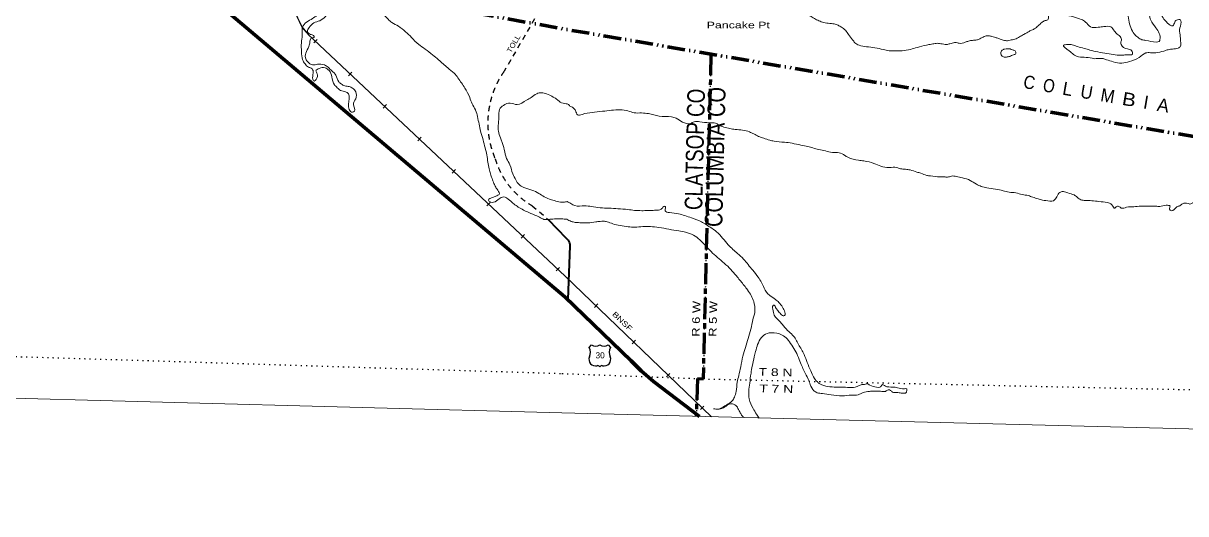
# Model space of a CAD drawing. Header units: feet. Extents: x -762378 to -505285, y -497909 to -353855.
# Drawn here: x -615825 to -589411, y -497909 to -486758 of the extents above; entities that cross this region are included whole.
import ezdxf
from ezdxf.enums import TextEntityAlignment as Align

# ---------------------------------------------------------------- set-up
doc = ezdxf.new("R2010")
doc.units = ezdxf.units.FT
doc.header["$LTSCALE"] = 80
for name, pattern in [('DASH_DOUBLE_DOT', [9.2, 5, -1.2, 0.3, -1.2, 0.3, -1.2]), ('DOTTED', [1.5, 0.3, -1.2]), ('LONG_DASH_SHORT_DASH', [9.9, 6, -1.2, 1.5, -1.2]), ('SHORT_DASHED', [2.7, 1.5, -1.2])]:
    doc.linetypes.add(name, pattern=pattern)
for name, color, linetype, lineweight in [('10', 7, 'DASH_DOUBLE_DOT', 70), ('11', 7, 'LONG_DASH_SHORT_DASH', 60), ('16', 7, 'Continuous', 25), ('20', 7, 'Continuous', 70), ('26', 7, 'Continuous', 40), ('33', 7, 'SHORT_DASHED', 25), ('34', 7, 'Continuous', 25), ('39', 7, 'Continuous', 13), ('4', 7, 'Continuous', 13), ('6', 7, 'DOTTED', 25)]:
    doc.layers.add(name, color=color, linetype=linetype, lineweight=lineweight)
for name, color, linetype in [('12', 7, 'Continuous'), ('41', 7, 'Continuous'), ('42', 7, 'Continuous')]:
    doc.layers.add(name, color=color, linetype=linetype)

msp = doc.modelspace()

# ---------------------------------------------------------------- linework, layer by layer
at = {"layer": '10'}
for points in [[(-620364.91, -449455.2), (-616698.86, -453231.06), (-614718.69, -461049.05), (-616631.15, -471055.32), (-616332.84, -475145.36), (-606984.19, -486269.05), (-603363.01, -486919.89)], [(-603363.01, -486919.89), (-587602.65, -489613.24), (-574853.15, -486732.1), (-571535.19, -484556.49)]]:
    msp.add_lwpolyline(points, dxfattribs=at)
at = {"layer": '11'}
for p, q in [((-600199.63, -487460.49), (-600377.39, -494843.34)), ((-600508, -494835.18), (-600532.25, -495694.1)), ((-600508, -494835.18), (-600377.39, -494843.34))]:
    msp.add_line(p, q, dxfattribs=at)
at = {"layer": '16'}
for p, q in [((-602967.61, -494131.04), (-602916.3, -494072.28)), ((-602724.54, -494066.31), (-602724.82, -494066.51)), ((-602532.45, -494072.19), (-602481.06, -494131.04))]:
    msp.add_line(p, q, dxfattribs=at)
for centre, radius, start, end in [((-603160.59, -494241.67), 222.05, 332.97043, 29.75871), ((-602825.22, -493914.62), 182.07, 239.97227, 303.45418), ((-602623.44, -493915.12), 181.52, 236.33975, 300.08743), ((-602623.45, -493914.62), 182.07, 236.54582, 236.59441), ((-602288.09, -494241.67), 222.05, 150.24129, 207.02957), ((-602821.4, -494396.57), 151.42, 159.09177, 283.81923), ((-602627.28, -494396.57), 151.42, 256.18077, 20.90823)]:
    msp.add_arc(centre, radius, start, end, dxfattribs=at)
for centre, major_axis, start_param, end_param in [((-602766.06, -494595.39), (-19.56, 51.67), 4.95877769, 6.28318531), ((-602682.61, -494595.39), (19.56, 51.67), 0, 1.32637542)]:
    msp.add_ellipse(centre, major_axis=major_axis, ratio=0.929097, start_param=start_param, end_param=end_param, dxfattribs=at)
at = {"layer": '20'}
for points in [[(-616186.56, -483209.13), (-613394.24, -484748.26), (-613068.51, -484958.59), (-612170.55, -485658.54), (-603521.27, -492973.93)], [(-603521.27, -492973.93), (-602011.22, -494431.61), (-601782.85, -494660.62), (-601502.49, -494899.14), (-600462.2, -495695.92)]]:
    msp.add_lwpolyline(points, dxfattribs=at)
at = {"layer": '26'}
msp.add_line((-603897.68, -491217.1), (-603486.59, -491647.21), dxfattribs=at)
msp.add_lwpolyline([(-603486.59, -491647.21), (-603459.17, -491673.99), (-603441.3, -491692.47), (-603425.75, -491719.97), (-603414.26, -491752.36), (-603405.91, -491785.8), (-603404.86, -491815.05), (-603452.69, -493040.13)], dxfattribs=at)
at = {"layer": '33'}
for p, q in [((-603554.41, -485537.31), (-604897.53, -487848.46)), ((-604263.33, -490906.35), (-603897.68, -491217.1))]:
    msp.add_line(p, q, dxfattribs=at)
for centre, radius, start, end in [((-603222.81, -489026.18), 2047.36, 144.88379, 203.34713), ((-603348.46, -489324.13), 1827.68, 196.31469, 239.96254)]:
    msp.add_arc(centre, radius, start, end, dxfattribs=at)
at = {"layer": '34'}
for p, q in [((-609222.49, -487206.64), (-609146.68, -487126.09)), ((-608433.63, -487952.72), (-608357.81, -487872.18)), ((-607651.07, -488685.7), (-607575.26, -488605.15)), ((-606862.21, -489431.78), (-606786.4, -489351.24)), ((-606079.66, -490164.76), (-606003.85, -490084.21)), ((-605290.8, -490910.84), (-605214.98, -490830.3)), ((-604508.24, -491643.82), (-604432.43, -491563.27)), ((-603719.38, -492389.9), (-603643.57, -492309.36)), ((-603509.3, -492506.79), (-600188.01, -495702.24)), ((-602848.37, -493216.84), (-602771.68, -493137.13)), ((-601991.25, -494043.09), (-601914.56, -493963.38)), ((-601210.61, -494797.77), (-601133.92, -494718.06)), ((-600436.13, -495539.28), (-600359.45, -495459.57))]:
    msp.add_line(p, q, dxfattribs=at)
at = {"layer": '34', "lineweight": 13}
msp.add_line((-603510.06, -492507.58), (-600188.77, -495703.03), dxfattribs=at)
msp.add_lwpolyline([(-616856.03, -476757.2), (-615183.27, -479144.76), (-615063.74, -479284.86), (-614954.99, -479401.93), (-610825.2, -483686.34), (-610764.16, -483763.84), (-610718.72, -483846.48), (-610642.98, -484012.37), (-609591.77, -486636.92), (-609522.45, -486790.14), (-609496.17, -486837.97), (-609469.32, -486879.29), (-609376.03, -486982.2), (-609349.54, -487013.58), (-603509.16, -492510.71)], dxfattribs=at)
at = {"layer": '34'}
msp.add_lwpolyline([(-616855.14, -476756.56), (-615182.4, -479144.09), (-615062.92, -479284.13), (-614954.19, -479401.17), (-610824.37, -483685.62), (-610763.24, -483763.23), (-610717.74, -483845.99), (-610641.97, -484011.94), (-609590.76, -486636.49), (-609521.47, -486789.65), (-609495.23, -486837.4), (-609468.45, -486878.62), (-609375.2, -486981.48), (-609348.74, -487012.82), (-603508.41, -492509.91)], dxfattribs=at)
at = {"layer": '39'}
for points in [[(-593562.56, -482145.82), (-593468.42, -482269.6), (-593399.65, -482372.41), (-593351.99, -482446.37), (-593279.42, -482555.34), (-593200.91, -482666.52), (-593128.81, -482789.53), (-593046.96, -482920.92), (-592954.62, -483038.6), (-592863.68, -483138.17), (-592761.8, -483270.24), (-592715.87, -483336.11), (-592561.97, -483532.25), (-592417.62, -483714.01), (-592294.01, -483796.62), (-592148.25, -483936.24), (-592006.29, -484069.71), (-591849.24, -484231.81), (-591707.96, -484385.34), (-591561.34, -484559.14), (-591435.34, -484690.04), (-591334.6, -484856.23), (-591247.17, -485060.11), (-591182.77, -485233.08), (-591160.43, -485344.32), (-591135.14, -485427.55), (-591109.74, -485567.03), (-591081.25, -485674.47), (-591059.45, -485801.77), (-591015.63, -485990.09), (-590982.21, -486129.84), (-590923.72, -486180.07), (-590874.08, -486135.59), (-590866.7, -486035.41), (-590861.18, -485931.16), (-590872.76, -485798.18), (-590878.94, -485683.48), (-590900.08, -485596.38), (-590937.6, -485518.75), (-590961.49, -485453.65), (-590890.95, -485444.04), (-590811.67, -485472.89), (-590763.99, -485486.59), (-590757.48, -485591.27), (-590773.21, -485701.2), (-590773.52, -485829.74), (-590769.97, -486022.69), (-590762.27, -486151.51), (-590750.56, -486280.47), (-590737.97, -486383.34), (-590719.2, -486600.92), (-590688.93, -486774.71), (-590624.2, -486937.64), (-590589.95, -486993.06), (-590502.54, -487078.44), (-590408.05, -487131.93), (-590318.35, -487149.09), (-590078.84, -487185.5), (-590016.18, -487171.6), (-589996.73, -487130.09), (-590090.02, -486861.72), (-590204.58, -486689.03), (-590239.94, -486547.2), (-590257.1, -486341.73), (-590257.72, -486181.02), (-590252.81, -486094.82), (-590253.97, -485950.16), (-590204.26, -485903.67), (-590090.37, -486096.42), (-590007.82, -486326.25), (-589970.55, -486530.41), (-589906.87, -486665.19), (-589833.36, -486746.07), (-589766.99, -486800.59), (-589703.27, -486814.84), (-589660.36, -486731.97), (-589598.36, -486677.87), (-589538.11, -486675.94), (-589516.02, -486734.95), (-589551.67, -486900.43), (-589535.1, -487063.71), (-589528.52, -487166.37), (-589532.36, -487280.73), (-589583.87, -487321.13), (-589711.06, -487344.85), (-589809.85, -487359.51), (-589909.18, -487390.22), (-590089, -487428.19), (-590213.37, -487427.9), (-590319.85, -487432.25), (-590467.83, -487537.61), (-590691.55, -487628.29), (-590865.36, -487666.47), (-591056.85, -487633.73), (-591209.73, -487586.26), (-591291.21, -487563.35), (-591495.93, -487566.31)], [(-611093.18, -482352.18), (-611102.36, -482385.97), (-611127.46, -482417.21), (-611103.56, -482478.2), (-611049.82, -482544.22), (-610993.79, -482602.29), (-610906.97, -482695.5), (-610814.09, -482845.09), (-610697.02, -482989.49), (-610606.26, -483084.84), (-610474.03, -483253.82), (-610353.03, -483400.36), (-610279.8, -483539.25), (-610261.82, -483598.03), (-610203.05, -483692.3), (-610172.86, -483687.31), (-610048.26, -483787.83), (-609960.53, -483855), (-609904.29, -483907.06), (-609879.14, -483931.99), (-609800.52, -484030.95), (-609724.31, -484141.86), (-609607.66, -484298.27), (-609389.42, -484526.34), (-609229.71, -484768.47), (-609186.72, -484856.18), (-609001.35, -485051.04), (-608984.84, -485151.89), (-608874.44, -485257.95), (-608756.76, -485442.48), (-608676.69, -485557.53), (-608659.69, -485644.36), (-608675.39, -485808.31), (-608758.34, -485891.74), (-608854.35, -486062.98), (-608878.6, -486242.68), (-608928.61, -486357.32), (-609018.4, -486464.58), (-609082.8, -486532.6), (-609171.06, -486595.78), (-609283.72, -486670.18), (-609420.92, -486759.78), (-609487.06, -486877.88), (-609484.28, -487028.42), (-609506.4, -487204.18), (-609503.43, -487406.87), (-609479.56, -487584.2), (-609422.93, -487682.4), (-609343.4, -487755.32), (-609280.27, -487781.53), (-609234.86, -487857.3), (-609249.87, -488001.21), (-609214.32, -488072.62), (-609173.02, -488035.92), (-609146.51, -487906.44), (-609174.34, -487843.31), (-609102.22, -487783.58), (-608967.72, -487772.11), (-608873.86, -487835.48), (-608812.62, -487973.97), (-608756.98, -488158.39), (-608689.17, -488222.88), (-608617.22, -488283.5), (-608488.53, -488323.98), (-608424.58, -488384.33), (-608419.65, -488472.76), (-608418.14, -488717.52), (-608346.33, -488782.15), (-608297.45, -488757.73), (-608322.15, -488604.45), (-608271.72, -488477.79), (-608272.08, -488315.3), (-608341.33, -488234.72), (-608422.11, -488197.87), (-608515.58, -488180.65), (-608602.15, -488137.59), (-608656.45, -488087.6), (-608721.41, -487940.96), (-608814.02, -487841.53), (-608899.2, -487758.4), (-608983.42, -487705.39), (-609141, -487689.99), (-609249.5, -487702.35), (-609365.08, -487630.22), (-609414.06, -487542.3), (-609326.02, -487254.45), (-609310.82, -487162.69), (-609278.47, -487095.6), (-609211.74, -487075.8), (-609228.41, -487037.12), (-609299.54, -487010.63), (-609367.49, -486950.15), (-609328.17, -486855.21), (-609220.46, -486750.56), (-609088.65, -486700.89), (-608961.16, -486602.93), (-608872.4, -486467.55)], [(-591495.93, -487566.31), (-591675.4, -487533.99), (-591849.52, -487521.94), (-591961.99, -487465.82), (-592061.62, -487386.05), (-592191.69, -487257.01), (-592094.9, -487242.29), (-591988.76, -487247.97), (-591871.69, -487286.16), (-591716.67, -487329.69), (-591587.57, -487368.3), (-591410.45, -487410.59), (-591201.06, -487447.96), (-591015.45, -487476.48), (-590845.2, -487484.38), (-590738.59, -487476.02), (-590623.63, -487457.9), (-590641.04, -487378.96), (-590738.15, -487343.46), (-590879.25, -487244.17), (-590885.78, -487199.76), (-590873.27, -487125.87), (-590887.75, -487079.17), (-590969.48, -487004.03), (-591031.44, -486937.61), (-591114.43, -486840.34), (-591270.73, -486834.93), (-591399.58, -486848.55), (-591573.77, -486838.5), (-591690.49, -486730.02), (-591784.85, -486672.52), (-591963.44, -486614.11), (-592066.83, -486586.43), (-592200.27, -486557.71), (-592370.58, -486491.56), (-592471.02, -486435.86), (-592583.41, -486377.74), (-592663.88, -486324.74), (-592740.34, -486271.88), (-592850.2, -486197.78), (-592914.97, -486155.36), (-592956.24, -486129.83), (-593071.9, -486049.5), (-593174.21, -485989.72), (-593274.72, -485936.03), (-593384.97, -485873.96), (-593501.44, -485817.71), (-593616.9, -485731.36), (-593682.69, -485719.04), (-593758.23, -485698.35), (-593860.35, -485692.8), (-593934.22, -485682.21), (-594033.94, -485664.7), (-594180.22, -485659.64), (-594280.27, -485652.16), (-594399.96, -485631.95), (-594487.45, -485608.84), (-594569.07, -485589.95), (-594644.47, -485565.24), (-594690.54, -485503.39), (-594732.33, -485433.65), (-594737.51, -485349.11), (-594735.87, -485240.7), (-594735.56, -485112.16), (-594719.9, -485004.23), (-594706.44, -484902.26), (-594693.93, -484828.37), (-594687.83, -484766.32), (-594680.47, -484726.4), (-594673.17, -484688.49), (-594663.67, -484644.63), (-594622.11, -484601.87), (-594583.97, -484601.18), (-594526.13, -484611.22), (-594468.36, -484623.26), (-594372.79, -484644.65), (-594315.69, -484676.75), (-594274.1, -484752.51), (-594250.14, -484815.61), (-594206.15, -484879.4), (-594136.35, -484891.85), (-594027.94, -484889.58), (-593958.94, -484865.86), (-593914.04, -484843.3), (-593880.7, -484806.29), (-593850.96, -484757.11), (-593831.92, -484727.64), (-593804.99, -484702.46), (-593756.22, -484684.06), (-593704.53, -484697.9), (-593653.65, -484735.81), (-593604.9, -484777.67), (-593542.2, -484822.02), (-593501.2, -484855.58), (-593381.98, -484889.84), (-593313.72, -484888.18), (-593301.29, -484876.56)], [(-608872.4, -486467.55), (-608834.59, -486358.51), (-608820.47, -486182.48), (-608769.82, -485991.64), (-608713.9, -485937.38), (-608543.65, -485760.64), (-608453.15, -485805.84), (-608294.55, -485849.35), (-608178.36, -485961.62), (-608020.7, -486147.52), (-607866.27, -486311.23), (-607619.16, -486572.38), (-607446.95, -486742.72), (-607301.73, -486825.89), (-607137.92, -486949.81), (-607004.36, -487080.73), (-606839.8, -487240.78), (-606693.28, -487344.05), (-606525.75, -487476.12), (-606387.57, -487589.14), (-606181.79, -487772.66), (-606037.83, -487891.89), (-605867.5, -488116.33), (-605789.43, -488231.31), (-605680.86, -488447.63), (-605627.76, -488589.84), (-605552.31, -488722.79), (-605546.74, -488735.02), (-605505.76, -488880.83), (-605467.63, -489050.62), (-605433.28, -489214.26), (-605377.85, -489404.7), (-605330.27, -489590.86), (-605291.86, -489752.63), (-605267.58, -489917.94), (-605236.74, -490067.42), (-605206.72, -490182.77), (-605174.29, -490286.18), (-605130.2, -490400), (-605091.15, -490485.58), (-605026.45, -490582.06), (-605006.27, -490634.89), (-605063.84, -490679.07), (-605143.12, -490714.48), (-605224.2, -490743.82), (-605252.34, -490777.75), (-605198.65, -490827.33), (-605137.09, -490829.02), (-605012.3, -490751.03), (-604912.61, -490704.28), (-604775.25, -490783.17), (-604578.42, -490936.29), (-604338.64, -491062.8), (-604159.1, -491137.11), (-604094.1, -491167.4), (-603993.75, -491216.95), (-603859.54, -491213.5), (-603721.19, -491206.17), (-603591.04, -491204.58), (-603475.64, -491215.04)], [(-594722.34, -485948.69), (-594718.01, -485962.42), (-594713.14, -485996.73), (-594722.58, -486038.59), (-594749.71, -486069.78), (-594795, -486104.37), (-594891.54, -486171.33), (-594993.28, -486214.01), (-595090.75, -486248.8), (-595218.07, -486276.54), (-595324.81, -486288.91), (-595385.19, -486294.86), (-595505.82, -486302.74), (-595643.02, -486326.11), (-595738.08, -486348.93), (-595801.48, -486384.9), (-595872.02, -486394.51), (-595954.51, -486401.7), (-596034.86, -486404.95), (-596178.46, -486379.89), (-596252.13, -486363.28), (-596340.43, -486364.25), (-596399.08, -486378.29), (-596476.17, -486403.74), (-596557.67, -486441.09), (-596640.43, -486456.31), (-596730.74, -486457.2), (-596820.78, -486450.07), (-596999.05, -486441.89), (-597107.45, -486444.17), (-597262.02, -486446.85), (-597384.45, -486448.64), (-597558.98, -486448.63), (-597761.61, -486389.39), (-597923.7, -486317.5), (-598049.92, -486252.87), (-598144.3, -486255.63), (-598182.32, -486312.57), (-598173.52, -486349.03), (-598103.49, -486473.98), (-598039.32, -486534.45), (-597925.26, -486602.67), (-597825.03, -486664.39), (-597720.31, -486712.2), (-597607.17, -486748.26), (-597457.36, -486767.5), (-597349.69, -486787.29), (-597272.69, -486824.1), (-597190.29, -486879.18), (-597143.48, -486918.96), (-597072.44, -487013.82), (-596980.17, -487133.51), (-596928.29, -487201.59), (-596833.87, -487257.08), (-596668.49, -487290.93), (-596472.66, -487313.77), (-596285.52, -487356.4), (-596152.08, -487385.12), (-596023.76, -487387.55), (-595855.11, -487383.35), (-595667.54, -487353.68), (-595509.56, -487308.93), (-595303.15, -487255.81), (-595188.06, -487233.68), (-595081.11, -487215.29), (-594977.05, -487222.91), (-594845.27, -487241.53), (-594770.46, -487224.03), (-594665.25, -487197.54), (-594597.12, -487199.9)], [(-594597.12, -487199.9), (-594563.46, -487213.11), (-594422.18, -487187.87), (-594347.16, -487164.36), (-594260.33, -487147.27), (-594159.73, -487138.7), (-594088.52, -487109.03), (-594013.1, -487073.47), (-593968.14, -487048.92), (-593885.71, -487043.74), (-593813.98, -487058.27), (-593760.35, -487074.19), (-593680.94, -487099.03), (-593579.83, -487134.66), (-593486.25, -487155.98), (-593377.31, -487137.65), (-593264.08, -487111.44), (-593163.87, -487054.65), (-593077.96, -487005.4), (-593002.27, -486961.82), (-592938.87, -486925.85), (-592853.29, -486886.63), (-592762.63, -486815.45), (-592681.92, -486741.91), (-592606.23, -486698.33), (-592534.88, -486664.65), (-592527.32, -486618.71), (-592530.52, -486594.49), (-592554.61, -486535.41), (-592589.6, -486502.06), (-592638.75, -486472.24), (-592719.56, -486429.27), (-592789.94, -486374.61), (-592832.74, -486334.97), (-592917.35, -486285.84), (-593043.44, -486217.2), (-593169.52, -486148.56), (-593291.8, -486086.08), (-593450.01, -486018.34), (-593628.98, -485911.72)], [(-593400.15, -487339.74), (-593350.8, -487363.54), (-593289.42, -487387.76), (-593273.34, -487446.56), (-593328.53, -487476.79), (-593411.96, -487512.07), (-593484.71, -487527.63), (-593534.87, -487527.9), (-593591.97, -487495.8), (-593610.66, -487454.98), (-593602.76, -487399.01), (-593555.05, -487352.45), (-593528.8, -487347.34), (-593458.49, -487338.36), (-593400.15, -487339.74)], [(-603464.76, -490811.07), (-603543.84, -490825.08), (-603691.35, -490808.02), (-603822.18, -490771.48), (-603989.87, -490701.58), (-604113.3, -490625.17), (-604266.8, -490549.74), (-604448.83, -490489.39), (-604560.69, -490425.41), (-604631.1, -490320.71), (-604704.34, -490181.82), (-604767.35, -489979.09), (-604844.23, -489830.05), (-604897.32, -489629.66), (-604953.1, -489449.24), (-604984.16, -489363.94), (-605026.99, -489214.05), (-605032.33, -489079.48), (-605018.14, -488901.44), (-605001.68, -488715.46), (-604916.52, -488626.08), (-604758.57, -488573.29), (-604599.62, -488606.78), (-604392.04, -488507.54), (-604281.93, -488449.1), (-604158.79, -488361.03), (-604047.94, -488338.72), (-603936.62, -488360.56), (-603781.13, -488436.06), (-603689.19, -488497.36), (-603624.96, -488549.69), (-603488.14, -488586.44), (-603452.94, -488597), (-603406.89, -488641.4)], [(-598864.44, -489416.4), (-598999.42, -489373.57), (-599116.29, -489329.35), (-599224.82, -489275.38), (-599325.53, -489227.71), (-599646.58, -489170.4), (-599770.35, -489152.06), (-599903.66, -489119.33), (-600022.33, -489069.02), (-600093.26, -489030.41), (-600239.33, -489019.33), (-600453.27, -488997.87), (-600579.64, -488997.51), (-600667.15, -489034.66), (-600842.68, -489004.48), (-600990.26, -488919.03), (-601093.58, -488889.34), (-601377.78, -488869.47), (-601620.63, -488812.86), (-601774.58, -488797.49), (-601944.97, -488793.6), (-602085.96, -488750.56), (-602257.61, -488724.53), (-602462.67, -488737.52), (-602664, -488758.68), (-602901.66, -488786.61), (-603125.77, -488829.07), (-603232.51, -488841.45), (-603277.29, -488741.47), (-603331.4, -488682.11), (-603365.06, -488656.98), (-603406.93, -488641.38)], [(-586791.37, -490424.67), (-586890.12, -490497.59), (-587016.71, -490563.51), (-587151.24, -490566.89), (-587305.66, -490565.56), (-587408.48, -490640.34), (-587496.87, -490703.57), (-587587.99, -490728.53), (-587771.12, -490686.04), (-587979.11, -490666.79), (-588123.93, -490677.85), (-588277.9, -490722.74), (-588402.81, -490738.51), (-588602.13, -490759.73), (-588766.71, -490762.07), (-588982.13, -490784.75), (-589149.73, -490817.11), (-589248.72, -490837.79), (-589315.99, -490869.61), (-589357.67, -490856.11), (-589488.32, -490863.65), (-589547.91, -490905.77), (-589617.06, -490933.51), (-589736.45, -491023.79), (-589779.25, -490984.14), (-589768.94, -490916.2), (-589854.56, -490897.17), (-590003.92, -490924.14), (-590093.96, -490917.01), (-590244.38, -490915.82), (-590431, -490917.4), (-590593.85, -490927.83), (-590756.76, -490940.27), (-590875.8, -490960.26), (-590928.75, -490924.28), (-590993.21, -490932.09), (-591022.27, -490961.22), (-591089.98, -490886.56), (-591196.5, -490832.66), (-591384.31, -490810.1), (-591544.21, -490792.51), (-591688.42, -490785.51), (-591798.22, -490769.66), (-591833.62, -490748.35), (-591917.55, -490679.16), (-591947.07, -490662.07), (-592091.86, -490612.87), (-592187.17, -490583.46), (-592292.85, -490624), (-592356.54, -490728.25), (-592416.88, -490792.45), (-592589.27, -490788.49), (-592665.28, -490781.84), (-592766.46, -490748.21), (-592887.68, -490713.89), (-592988.73, -490676.25), (-593128.39, -490653.34), (-593269.51, -490614.31), (-593427.47, -490598.8), (-593558.78, -490566.13), (-593736.1, -490529.87), (-593931.6, -490496.99), (-594056.96, -490466.54), (-594169.63, -490416.45), (-594307.26, -490333.35), (-594485.78, -490272.94), (-594625.17, -490242), (-594737.18, -490232.1), (-594822.28, -490257.28), (-594896.22, -490248.69), (-595000.49, -490247.09), (-595212.55, -490229.71), (-595296.37, -490216.77), (-595427.14, -490168.05), (-595520.51, -490140.72), (-595675.39, -490093.18), (-595777.18, -490077.61), (-595895.13, -490065.49), (-595976.48, -490038.57), (-596151.01, -490038.56), (-596342.56, -490007.83), (-596494.9, -489944.31), (-596723.72, -489888.18), (-596843.54, -489871.99), (-597090.06, -489805.21), (-597156.84, -489762.72), (-597289.2, -489701.9), (-597441.56, -489698.64), (-597594.7, -489659.19), (-597752.13, -489627.63), (-597881.36, -489593.03), (-597996.64, -489560.92), (-598156, -489527.29), (-598355.23, -489486.25), (-598528.95, -489462.16), (-598764.93, -489439.93), (-598864.44, -489416.4)], [(-603464.76, -490811.07), (-603386.46, -490854.79), (-603289.83, -490904.34), (-603071.28, -490907.88), (-602915.39, -490925.33), (-602717.69, -490952.25), (-602515.44, -490963.27), (-602313.19, -490974.28), (-602085.16, -490994.22), (-601935.28, -491011.46), (-601773.04, -491019.08), (-601630.5, -491015.98), (-601540.13, -491013.08), (-601427.58, -491006.93), (-601363.19, -491001.13), (-601303.6, -490959), (-601272.32, -490923.93), (-601242.13, -490920.95), (-601238.14, -490981.35), (-601237.42, -491019.54), (-601142.59, -491062.99), (-600936.87, -491090.2), (-600645.08, -491182.65), (-600446.93, -491255.79), (-600220.88, -491394.17), (-600071.96, -491499.76), (-599805.15, -491798.23), (-599593.01, -491992.37), (-599460.86, -492119.47), (-599250.75, -492373.8), (-599123.56, -492528.85), (-598987.45, -492776.6), (-598872.68, -492943.27), (-598803.9, -492985.83), (-598737.25, -493032.32), (-598653.45, -493105.52), (-598572.8, -493212.76), (-598518.47, -493327.13), (-598516.48, -493387.45), (-598543.27, -493408.62), (-598608.32, -493374.23), (-598679.69, -493289.41), (-598729.5, -493219.39), (-598765.88, -493167.92), (-598786.13, -493173.24), (-598786.23, -493295.77), (-598748.2, -493417.6), (-598664.87, -493504.85), (-598581.74, -493598.11), (-598460.16, -493740.91), (-598343.3, -493845.39), (-598210.05, -494058.9), (-598083.35, -494288.25), (-598013.14, -494467.44), (-597929.45, -494663.16), (-597781.38, -494913.34), (-597724.55, -494953.47), (-597542.03, -495014.01), (-597353.94, -495028.56), (-597229.57, -495028.84), (-597049.36, -495039.1), (-596880.17, -495018.84), (-596806.75, -494983.21), (-596772.21, -494970.35), (-596689.79, -494965.17), (-596651.31, -494954.45), (-596588.13, -494984.75), (-596435.26, -495032.22), (-596365.06, -495032.64), (-596336.4, -495015.56), (-596304.79, -494970.45), (-596257.51, -494996.19), (-596206.15, -495020.06), (-596015.92, -495030.66), (-595958.15, -495042.71), (-595800.46, -495066.24), (-595750.36, -495067.97), (-595749.91, -495114.19), (-595759.07, -495148.02), (-595874.03, -495166.13), (-595975.89, -495152.57), (-596072, -495147.23), (-596118.68, -495103.44), (-596170.37, -495089.6), (-596233.77, -495125.57), (-596348.05, -495123.62), (-596490.39, -495120.7), (-596598.93, -495126.99), (-596744.28, -495154.1), (-596854.24, -495202.52), (-597003.06, -495213.44), (-597216.21, -495228.16), (-597468.08, -495201.37), (-597665.85, -495176.45), (-597785.54, -495156.24), (-597860.26, -495111.47), (-597945.85, -494971.92)], [(-603475.64, -491215.04), (-603376.11, -491262.9), (-603286.55, -491284.08), (-603180.48, -491291.77), (-602994.06, -491296.21), (-602818.85, -491276.16), (-602714.05, -491261.71), (-602639.77, -491260.26), (-602559.82, -491269.05), (-602429.12, -491319.77), (-602261.88, -491357.7), (-602084.22, -491383.93), (-601926.06, -491393.42), (-601751.12, -491381.4), (-601576.59, -491381.41), (-601384.56, -491398.1), (-601153.33, -491442.25), (-600925.85, -491478.24), (-600774.37, -491507.59), (-600598.12, -491575.96), (-600453.21, -491681.4), (-600265.18, -491876.72), (-599977.32, -492145.79), (-599819.47, -492283.82), (-599682.06, -492433.2), (-599523.82, -492619.45), (-599368.12, -492821.68), (-599284.13, -492949.12), (-599228.54, -493085.63), (-599199.22, -493287.5), (-599244.24, -493492.83), (-599293.67, -493710.07), (-599354.99, -493922.87), (-599413.97, -494125.71), (-599474.75, -494322.46), (-599523.19, -494569.85), (-599567.87, -494765.15), (-599601.12, -494918.67), (-599628.24, -495128.63), (-599666.75, -495259.87), (-599721.82, -495346.35), (-599837, -495430.74), (-599931.13, -495485.73), (-600065.07, -495531.31), (-600138.94, -495520.72), (-600051.04, -495531.8), (-599980.64, -495526.2), (-599856.05, -495460.21), (-599756.04, -495409.44), (-599709.95, -495411.03), (-599617.46, -495464.45), (-599585.08, -495515.78), (-599532.28, -495616.03), (-599492.29, -495679.69), (-599459.74, -495722.4)], [(-597945.85, -494971.92), (-597989.76, -494845.87), (-598083.94, -494663.84), (-598134.27, -494549.62), (-598195.4, -494398.86), (-598269.89, -494227.56), (-598365.15, -494077.63), (-598464.7, -493935.59), (-598584.09, -493847.1), (-598827.01, -493792.5), (-598923.93, -493811.24), (-599053.47, -493905.18), (-599139.02, -494062.91), (-599184.36, -494218.01), (-599214.59, -494341.5), (-599259.75, -494550.85), (-599289.26, -494712.52), (-599319.05, -494942.49), (-599339.08, -495120.56), (-599328.99, -495297.67), (-599241.96, -495513.6), (-599164.06, -495642.84), (-599102.26, -495732.5)]]:
    msp.add_spline(points, degree=3, dxfattribs=at)
at = {"layer": '4'}
msp.add_lwpolyline([(-757851.71, -353854.74), (-726285.32, -354875.48), (-694717.56, -355852.8), (-663148.48, -356786.69), (-631578.15, -357677.16), (-600006.62, -358524.19), (-568433.95, -359327.81), (-536860.21, -360087.99), (-505285.47, -360804.75), (-508303.39, -497908.54), (-540066.74, -497187.5), (-571829.06, -496422.78), (-603590.3, -495614.36), (-635350.39, -494762.27)], dxfattribs=at)
at = {"layer": '6'}
for p, q in [((-600199.65, -487460.49), (-600377.39, -494843.34)), ((-600508, -494835.18), (-600532.25, -495694.1))]:
    msp.add_line(p, q, dxfattribs=at)
for points in [[(-635320.21, -493665.41), (-631824.1, -493690.72), (-631641.69, -493704.99), (-621427.69, -494053.47), (-618516.21, -494255.39), (-603585.21, -494720.55)], [(-603585.21, -494720.55), (-600508, -494835.18), (-600377.39, -494843.34), (-573534.55, -495435.54), (-571803.87, -495405.55)]]:
    msp.add_lwpolyline(points, dxfattribs=at)

# ---------------------------------------------------------------- texts
at = {"layer": '12'}
for s, width, p in [('CLATSOP CO', 0.8, (-600399.58, -491008.1)), ('COLUMBIA CO', 0.85, (-599942.21, -491393.77))]:
    msp.add_text(s, height=400, rotation=88.621, dxfattribs=dict(at, width=width)).set_placement(p)
at = {"layer": '16'}
msp.add_text('30', height=140, dxfattribs=at).set_placement((-602717.99, -494376.82), align=Align.CENTER)
at = {"layer": '33', "width": 1.1}
msp.add_text('TOLL', height=120, rotation=59.837, dxfattribs=at).set_placement((-604743.05, -487443.33))
at = {"layer": '34', "width": 1.3}
msp.add_text('BNSF', height=120, rotation=316.106, dxfattribs=at).set_placement((-602451.94, -493385.32))
at = {"layer": '41'}
for s, width, p in [('C', 0.9, (-593117.77, -488227.36)), ('O', 0.85, (-592673.82, -488303.25)), ('U', 0.95, (-591823.17, -488448.65)), ('M', 0.95, (-591365.24, -488526.92)), ('B', 1.15, (-590874.71, -488610.77))]:
    msp.add_text(s, height=300, rotation=350.3, dxfattribs=dict(at, width=width)).set_placement(p)
for s, p in [('L', (-592229.87, -488379.13)), ('I', (-590393.5, -488693.02)), ('A', (-590079.94, -488746.62))]:
    msp.add_text(s, height=300, rotation=350.3, dxfattribs=at).set_placement(p)
at = {"layer": '42', "width": 1.4}
msp.add_text('Pancake Pt', height=150, dxfattribs=at).set_placement((-600296.35, -486874.05))
at = {"layer": '6'}
for s, rotation, width, p in [('R 6 W', 88.621, 1.25, (-600458.79, -493885.46)), ('R 5 W', 88.621, 1.25, (-600075.25, -493886.62)), ('T 8 N', 358.736, 1.35, (-599119.76, -494768.87)), ('T 7 N', 358.736, 1.35, (-599103.08, -495145.06))]:
    msp.add_text(s, height=175, rotation=rotation, dxfattribs=dict(at, width=width)).set_placement(p)

doc.saveas('drawing.dxf')
